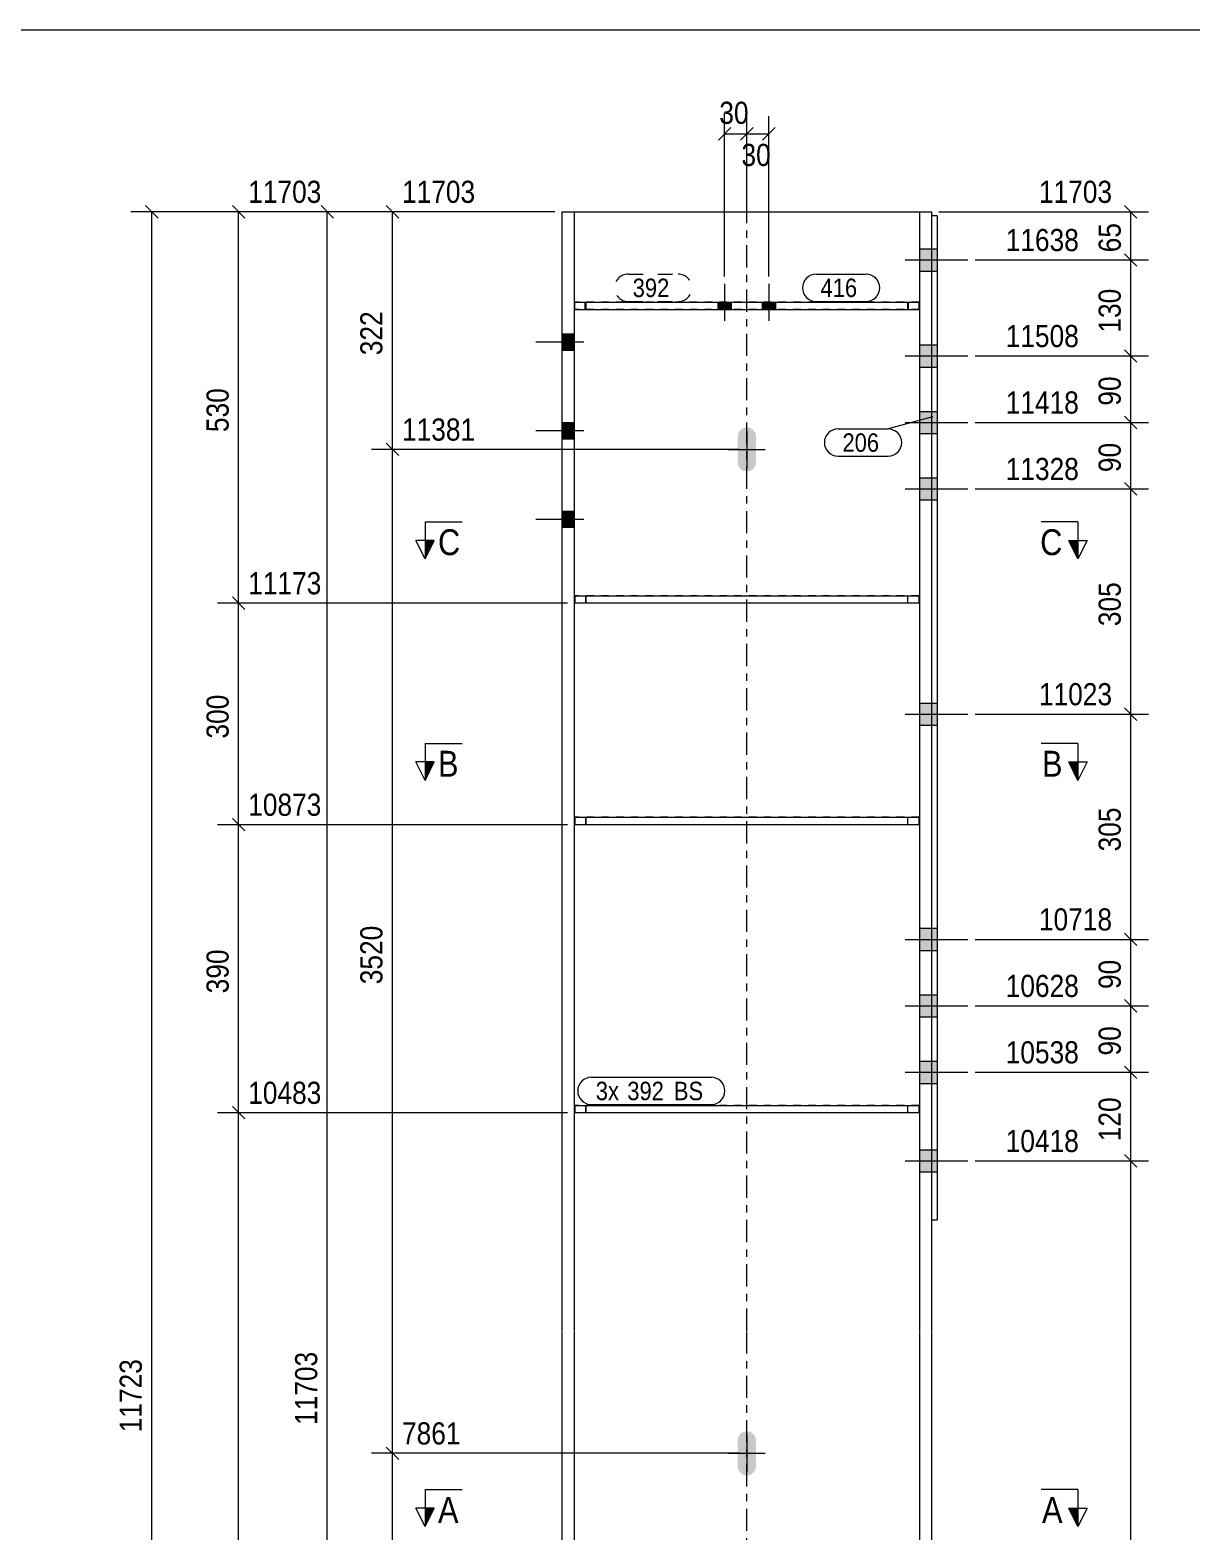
# Model space of a CAD drawing. Header units: millimetres. Extents: x 2 to 579, y 1 to 405.
# Drawn here: x 162.5 to 319.8, y 201.7 to 405 of the extents above; entities that cross this region are included whole.
import ezdxf

# ---------------------------------------------------------------- set-up
doc = ezdxf.new("R2010")
doc.units = ezdxf.units.MM
for name, pattern in [('XKITLINE00', [0]), ('XKITLINE01', [4, 1, -1, 1, -1]), ('XKITLINE02', [4, 2, -2]), ('XKITLINE03', [6, 3, -1, 1, -1])]:
    doc.linetypes.add(name, pattern=pattern)
for name, color, linetype, lineweight in [('Bolt', 3, 'Continuous', 0), ('Dimensions', 7, 'Continuous', 0), ('DrawingSheet', 5, 'Continuous', 0), ('Part', 2, 'Continuous', 0), ('PartMark', 7, 'Continuous', 0), ('Section', 6, 'Continuous', 0)]:
    doc.layers.add(name, color=color, linetype=linetype, lineweight=lineweight)
doc.styles.add('ARIAL', font='ARIAL.TTF')

# ---------------------------------------------------------------- blocks, each defined once
blk = doc.blocks.new('*A6')
at = {"layer": 'Bolt'}
for points in [[(259.61, 345.2), (259.13, 345.3), (258.73, 345.57), (258.46, 345.98), (258.36, 346.45), (258.36, 349.95), (258.46, 350.43), (258.73, 350.84), (259.13, 351.11), (259.61, 351.2), (260.09, 351.11), (260.49, 350.84), (260.77, 350.43), (260.86, 349.95), (260.86, 346.45), (260.77, 345.98), (260.49, 345.57), (260.09, 345.3)], [(259.61, 209.26), (259.13, 209.35), (258.73, 209.62), (258.46, 210.03), (258.36, 210.51), (258.36, 214.01), (258.46, 214.49), (258.73, 214.89), (259.13, 215.16), (259.61, 215.26), (260.09, 215.16), (260.49, 214.89), (260.77, 214.49), (260.86, 214.01), (260.86, 210.51), (260.77, 210.03), (260.49, 209.62), (260.09, 209.35)]]:
    blk.add_hatch(color=3, dxfattribs=at).paths.add_polyline_path(points, flags=17)
at = {"layer": 'Bolt', "color": 3, "linetype": 'XKITLINE00', "lineweight": 0}
for p, q in [((259.61, 350.7), (259.61, 345.7)), ((257.11, 348.2), (262.11, 348.2)), ((259.61, 214.76), (259.61, 209.76)), ((257.11, 212.26), (262.11, 212.26))]:
    blk.add_line(p, q, dxfattribs=at)
blk = doc.blocks.new('*A7')
at = {"layer": 'Bolt'}
for points in [[(236.21, 361.61), (234.61, 361.61), (234.61, 363.81), (236.21, 363.81)], [(236.21, 361.61), (234.61, 361.61), (234.61, 363.81), (236.21, 363.81)], [(236.21, 349.61), (234.61, 349.61), (234.61, 351.81), (236.21, 351.81)], [(236.21, 349.61), (234.61, 349.61), (234.61, 351.81), (236.21, 351.81)], [(236.21, 337.61), (234.61, 337.61), (234.61, 339.81), (236.21, 339.81)], [(236.21, 337.61), (234.61, 337.61), (234.61, 339.81), (236.21, 339.81)]]:
    blk.add_hatch(color=3, dxfattribs=at).paths.add_polyline_path(points, flags=17)
at = {"layer": 'Bolt', "color": 3, "linetype": 'XKITLINE00', "lineweight": 0}
for p, q in [((237.56, 362.71), (231.06, 362.71)), ((237.56, 362.71), (231.06, 362.71)), ((236.21, 363.81), (234.61, 363.81)), ((236.21, 363.81), (234.61, 363.81)), ((236.21, 361.61), (234.61, 361.61)), ((236.21, 361.61), (234.61, 361.61)), ((236.21, 351.81), (234.61, 351.81)), ((236.21, 351.81), (234.61, 351.81)), ((237.56, 350.71), (231.06, 350.71)), ((237.56, 350.71), (231.06, 350.71)), ((236.21, 349.61), (234.61, 349.61)), ((236.21, 349.61), (234.61, 349.61)), ((236.21, 339.81), (234.61, 339.81)), ((236.21, 339.81), (234.61, 339.81)), ((237.56, 338.71), (231.06, 338.71)), ((237.56, 338.71), (231.06, 338.71)), ((236.21, 337.61), (234.61, 337.61)), ((236.21, 337.61), (234.61, 337.61))]:
    blk.add_line(p, q, dxfattribs=at)
blk = doc.blocks.new('*A8')
at = {"layer": 'Bolt'}
for points in [[(284.61, 372.36), (283.01, 372.36), (283.01, 375.36), (284.61, 375.36)], [(284.61, 372.36), (283.01, 372.36), (283.01, 375.36), (284.61, 375.36)], [(285.41, 372.36), (284.61, 372.36), (284.61, 375.36), (285.41, 375.36)], [(285.41, 372.36), (284.61, 372.36), (284.61, 375.36), (285.41, 375.36)], [(284.61, 359.36), (283.01, 359.36), (283.01, 362.36), (284.61, 362.36)], [(284.61, 359.36), (283.01, 359.36), (283.01, 362.36), (284.61, 362.36)], [(285.41, 359.36), (284.61, 359.36), (284.61, 362.36), (285.41, 362.36)], [(285.41, 359.36), (284.61, 359.36), (284.61, 362.36), (285.41, 362.36)], [(284.61, 350.36), (283.01, 350.36), (283.01, 353.36), (284.61, 353.36)], [(284.61, 350.36), (283.01, 350.36), (283.01, 353.36), (284.61, 353.36)], [(285.41, 350.36), (284.61, 350.36), (284.61, 353.36), (285.41, 353.36)], [(285.41, 350.36), (284.61, 350.36), (284.61, 353.36), (285.41, 353.36)], [(284.61, 341.36), (283.01, 341.36), (283.01, 344.36), (284.61, 344.36)], [(284.61, 341.36), (283.01, 341.36), (283.01, 344.36), (284.61, 344.36)], [(285.41, 341.36), (284.61, 341.36), (284.61, 344.36), (285.41, 344.36)], [(285.41, 341.36), (284.61, 341.36), (284.61, 344.36), (285.41, 344.36)], [(284.61, 310.86), (283.01, 310.86), (283.01, 313.86), (284.61, 313.86)], [(284.61, 310.86), (283.01, 310.86), (283.01, 313.86), (284.61, 313.86)], [(285.41, 310.86), (284.61, 310.86), (284.61, 313.86), (285.41, 313.86)], [(285.41, 310.86), (284.61, 310.86), (284.61, 313.86), (285.41, 313.86)], [(284.61, 280.36), (283.01, 280.36), (283.01, 283.36), (284.61, 283.36)], [(284.61, 280.36), (283.01, 280.36), (283.01, 283.36), (284.61, 283.36)], [(285.41, 280.36), (284.61, 280.36), (284.61, 283.36), (285.41, 283.36)], [(285.41, 280.36), (284.61, 280.36), (284.61, 283.36), (285.41, 283.36)], [(284.61, 271.36), (283.01, 271.36), (283.01, 274.36), (284.61, 274.36)], [(284.61, 271.36), (283.01, 271.36), (283.01, 274.36), (284.61, 274.36)], [(285.41, 271.36), (284.61, 271.36), (284.61, 274.36), (285.41, 274.36)], [(285.41, 271.36), (284.61, 271.36), (284.61, 274.36), (285.41, 274.36)], [(284.61, 262.36), (283.01, 262.36), (283.01, 265.36), (284.61, 265.36)], [(284.61, 262.36), (283.01, 262.36), (283.01, 265.36), (284.61, 265.36)], [(285.41, 262.36), (284.61, 262.36), (284.61, 265.36), (285.41, 265.36)], [(285.41, 262.36), (284.61, 262.36), (284.61, 265.36), (285.41, 265.36)], [(284.61, 250.36), (283.01, 250.36), (283.01, 253.36), (284.61, 253.36)], [(284.61, 250.36), (283.01, 250.36), (283.01, 253.36), (284.61, 253.36)], [(285.41, 250.36), (284.61, 250.36), (284.61, 253.36), (285.41, 253.36)], [(285.41, 250.36), (284.61, 250.36), (284.61, 253.36), (285.41, 253.36)]]:
    blk.add_hatch(color=3, dxfattribs=at).paths.add_polyline_path(points, flags=17)
at = {"layer": 'Bolt', "color": 3, "linetype": 'XKITLINE00', "lineweight": 0}
for p, q in [((283.01, 375.36), (284.61, 375.36)), ((283.01, 375.36), (284.61, 375.36)), ((284.61, 375.36), (285.41, 375.36)), ((284.61, 375.36), (285.41, 375.36)), ((281.06, 373.86), (289.56, 373.86)), ((281.06, 373.86), (289.56, 373.86)), ((283.01, 372.36), (284.61, 372.36)), ((283.01, 372.36), (284.61, 372.36)), ((284.61, 372.36), (285.41, 372.36)), ((284.61, 372.36), (285.41, 372.36)), ((283.01, 362.36), (284.61, 362.36)), ((283.01, 362.36), (284.61, 362.36)), ((284.61, 362.36), (285.41, 362.36)), ((284.61, 362.36), (285.41, 362.36)), ((281.06, 360.86), (289.56, 360.86)), ((281.06, 360.86), (289.56, 360.86)), ((283.01, 359.36), (284.61, 359.36)), ((283.01, 359.36), (284.61, 359.36)), ((284.61, 359.36), (285.41, 359.36)), ((284.61, 359.36), (285.41, 359.36)), ((281.06, 351.86), (289.56, 351.86)), ((281.06, 351.86), (289.56, 351.86)), ((283.01, 353.36), (284.61, 353.36)), ((283.01, 353.36), (284.61, 353.36)), ((284.61, 353.36), (285.41, 353.36)), ((284.61, 353.36), (285.41, 353.36)), ((283.01, 350.36), (284.61, 350.36)), ((283.01, 350.36), (284.61, 350.36)), ((284.61, 350.36), (285.41, 350.36)), ((284.61, 350.36), (285.41, 350.36)), ((283.01, 344.36), (284.61, 344.36)), ((283.01, 344.36), (284.61, 344.36)), ((284.61, 344.36), (285.41, 344.36)), ((284.61, 344.36), (285.41, 344.36)), ((281.06, 342.86), (289.56, 342.86)), ((281.06, 342.86), (289.56, 342.86)), ((283.01, 341.36), (284.61, 341.36)), ((283.01, 341.36), (284.61, 341.36)), ((284.61, 341.36), (285.41, 341.36)), ((284.61, 341.36), (285.41, 341.36)), ((283.01, 313.86), (284.61, 313.86)), ((283.01, 313.86), (284.61, 313.86)), ((284.61, 313.86), (285.41, 313.86)), ((284.61, 313.86), (285.41, 313.86)), ((281.06, 312.36), (289.56, 312.36)), ((281.06, 312.36), (289.56, 312.36)), ((283.01, 310.86), (284.61, 310.86)), ((283.01, 310.86), (284.61, 310.86)), ((284.61, 310.86), (285.41, 310.86)), ((284.61, 310.86), (285.41, 310.86)), ((283.01, 283.36), (284.61, 283.36)), ((283.01, 283.36), (284.61, 283.36)), ((284.61, 283.36), (285.41, 283.36)), ((284.61, 283.36), (285.41, 283.36)), ((281.06, 281.86), (289.56, 281.86)), ((281.06, 281.86), (289.56, 281.86)), ((283.01, 280.36), (284.61, 280.36)), ((283.01, 280.36), (284.61, 280.36)), ((284.61, 280.36), (285.41, 280.36)), ((284.61, 280.36), (285.41, 280.36)), ((281.06, 272.86), (289.56, 272.86)), ((281.06, 272.86), (289.56, 272.86)), ((283.01, 274.36), (284.61, 274.36)), ((283.01, 274.36), (284.61, 274.36)), ((284.61, 274.36), (285.41, 274.36)), ((284.61, 274.36), (285.41, 274.36)), ((283.01, 271.36), (284.61, 271.36)), ((283.01, 271.36), (284.61, 271.36)), ((284.61, 271.36), (285.41, 271.36)), ((284.61, 271.36), (285.41, 271.36)), ((283.01, 265.36), (284.61, 265.36)), ((283.01, 265.36), (284.61, 265.36)), ((284.61, 265.36), (285.41, 265.36)), ((284.61, 265.36), (285.41, 265.36)), ((281.06, 263.86), (289.56, 263.86)), ((281.06, 263.86), (289.56, 263.86)), ((283.01, 262.36), (284.61, 262.36)), ((283.01, 262.36), (284.61, 262.36)), ((284.61, 262.36), (285.41, 262.36)), ((284.61, 262.36), (285.41, 262.36)), ((283.01, 253.36), (284.61, 253.36)), ((283.01, 253.36), (284.61, 253.36)), ((284.61, 253.36), (285.41, 253.36)), ((284.61, 253.36), (285.41, 253.36)), ((281.06, 251.86), (289.56, 251.86)), ((281.06, 251.86), (289.56, 251.86)), ((283.01, 250.36), (284.61, 250.36)), ((283.01, 250.36), (284.61, 250.36)), ((284.61, 250.36), (285.41, 250.36)), ((284.61, 250.36), (285.41, 250.36))]:
    blk.add_line(p, q, dxfattribs=at)
blk = doc.blocks.new('*A10')
at = {"layer": 'Bolt'}
for points in [[(255.71, 367.14), (255.71, 368.14), (257.51, 368.14), (257.51, 367.14)], [(255.71, 367.14), (255.71, 368.14), (257.51, 368.14), (257.51, 367.14)], [(261.71, 367.14), (261.71, 368.14), (263.51, 368.14), (263.51, 367.14)], [(261.71, 367.14), (261.71, 368.14), (263.51, 368.14), (263.51, 367.14)]]:
    blk.add_hatch(color=3, dxfattribs=at).paths.add_polyline_path(points, flags=17)
at = {"layer": 'Bolt', "color": 3, "linetype": 'XKITLINE00', "lineweight": 0}
for p, q in [((256.61, 370.64), (256.61, 365.64)), ((256.61, 370.64), (256.61, 365.64)), ((262.61, 370.64), (262.61, 365.64)), ((262.61, 370.64), (262.61, 365.64)), ((255.71, 368.14), (255.71, 367.14)), ((255.71, 368.14), (255.71, 367.14)), ((257.51, 368.14), (257.51, 367.14)), ((257.51, 368.14), (257.51, 367.14)), ((261.71, 368.14), (261.71, 367.14)), ((261.71, 368.14), (261.71, 367.14)), ((263.51, 368.14), (263.51, 367.14)), ((263.51, 368.14), (263.51, 367.14))]:
    blk.add_line(p, q, dxfattribs=at)
blk = doc.blocks.new('*A15')
at = {"layer": 'Part', "color": 7, "linetype": 'XKITLINE03', "lineweight": 0}
for p, q in [((259.61, 228.86), (259.61, 390.39)), ((259.61, 165.76), (259.61, 228.76))]:
    blk.add_line(p, q, dxfattribs=at)
at = {"layer": 'Part', "color": 2, "linetype": 'XKITLINE00', "lineweight": 0}
for p, q in [((234.61, 228.86), (234.61, 380.39)), ((234.61, 380.39), (284.61, 380.39)), ((236.21, 380.39), (236.21, 368.14)), ((283.01, 380.39), (283.01, 368.14)), ((284.61, 380.39), (284.61, 379.86)), ((236.21, 367.14), (236.21, 228.86)), ((283.01, 367.14), (283.01, 228.86)), ((284.61, 243.86), (284.61, 228.86)), ((234.61, 165.76), (234.61, 228.76)), ((236.21, 228.76), (236.21, 197.34)), ((283.01, 228.76), (283.01, 197.34)), ((284.61, 228.76), (284.61, 165.76))]:
    blk.add_line(p, q, dxfattribs=at)
at = {"layer": 'Part', "color": 7, "linetype": 'XKITLINE01', "lineweight": 0}
for p, q in [((284.61, 379.86), (284.61, 243.86)), ((236.21, 368.14), (236.21, 367.14)), ((283.01, 368.14), (283.01, 367.14))]:
    blk.add_line(p, q, dxfattribs=at)
blk = doc.blocks.new('*A16')
at = {"layer": 'Part', "color": 2, "linetype": 'XKITLINE00', "lineweight": 0}
for p, q in [((285.41, 379.86), (284.61, 379.86)), ((284.61, 379.86), (284.61, 243.86)), ((285.41, 379.86), (285.41, 243.86)), ((284.61, 243.86), (285.41, 243.86))]:
    blk.add_line(p, q, dxfattribs=at)
blk = doc.blocks.new('*A18')
at = {"layer": 'Part', "color": 7, "linetype": 'XKITLINE01', "lineweight": 0}
for p, q in [((282.91, 259.38), (236.31, 259.38)), ((236.31, 258.38), (236.31, 259.38)), ((282.91, 258.38), (236.31, 258.38)), ((237.81, 259.38), (237.81, 258.38)), ((281.41, 258.38), (281.41, 259.38)), ((282.91, 259.38), (282.91, 258.38))]:
    blk.add_line(p, q, dxfattribs=at)
blk = doc.blocks.new('*A19')
at = {"layer": 'Part', "color": 2, "linetype": 'XKITLINE00', "lineweight": 0}
for p, q in [((236.31, 259.38), (282.91, 259.38)), ((236.31, 259.38), (236.31, 258.38)), ((282.91, 258.38), (236.31, 258.38)), ((282.91, 259.38), (282.91, 258.38))]:
    blk.add_line(p, q, dxfattribs=at)
at = {"layer": 'Part', "color": 7, "linetype": 'XKITLINE01', "lineweight": 0}
for p, q in [((237.81, 258.38), (237.81, 259.38)), ((281.41, 258.38), (281.41, 259.38))]:
    blk.add_line(p, q, dxfattribs=at)
blk = doc.blocks.new('*A20')
at = {"layer": 'Part', "color": 7, "linetype": 'XKITLINE01', "lineweight": 0}
for p, q in [((282.91, 298.39), (236.31, 298.39)), ((236.31, 297.39), (236.31, 298.39)), ((282.91, 297.39), (236.31, 297.39)), ((237.81, 298.39), (237.81, 297.39)), ((281.41, 297.39), (281.41, 298.39)), ((282.91, 298.39), (282.91, 297.39))]:
    blk.add_line(p, q, dxfattribs=at)
blk = doc.blocks.new('*A21')
at = {"layer": 'Part', "color": 2, "linetype": 'XKITLINE00', "lineweight": 0}
for p, q in [((236.31, 298.39), (282.91, 298.39)), ((236.31, 298.39), (236.31, 297.39)), ((282.91, 297.39), (236.31, 297.39)), ((282.91, 298.39), (282.91, 297.39))]:
    blk.add_line(p, q, dxfattribs=at)
at = {"layer": 'Part', "color": 7, "linetype": 'XKITLINE01', "lineweight": 0}
for p, q in [((237.81, 297.39), (237.81, 298.39)), ((281.41, 297.39), (281.41, 298.39))]:
    blk.add_line(p, q, dxfattribs=at)
blk = doc.blocks.new('*A22')
at = {"layer": 'Part', "color": 7, "linetype": 'XKITLINE01', "lineweight": 0}
for p, q in [((282.91, 328.39), (236.31, 328.39)), ((236.31, 327.39), (236.31, 328.39)), ((282.91, 327.39), (236.31, 327.39)), ((237.81, 328.39), (237.81, 327.39)), ((281.41, 327.39), (281.41, 328.39)), ((282.91, 328.39), (282.91, 327.39))]:
    blk.add_line(p, q, dxfattribs=at)
blk = doc.blocks.new('*A23')
at = {"layer": 'Part', "color": 2, "linetype": 'XKITLINE00', "lineweight": 0}
for p, q in [((236.31, 328.39), (282.91, 328.39)), ((236.31, 328.39), (236.31, 327.39)), ((282.91, 327.39), (236.31, 327.39)), ((282.91, 328.39), (282.91, 327.39))]:
    blk.add_line(p, q, dxfattribs=at)
at = {"layer": 'Part', "color": 7, "linetype": 'XKITLINE01', "lineweight": 0}
for p, q in [((237.81, 327.39), (237.81, 328.39)), ((281.41, 327.39), (281.41, 328.39))]:
    blk.add_line(p, q, dxfattribs=at)
blk = doc.blocks.new('*A24')
at = {"layer": 'Part', "color": 7, "linetype": 'XKITLINE01', "lineweight": 0}
for p, q in [((282.91, 368.14), (236.31, 368.14)), ((236.31, 367.14), (236.31, 368.14)), ((237.81, 368.14), (237.81, 367.14)), ((281.41, 367.14), (281.41, 368.14)), ((282.91, 368.14), (282.91, 367.14)), ((282.91, 367.14), (236.31, 367.14))]:
    blk.add_line(p, q, dxfattribs=at)
blk = doc.blocks.new('*A25')
at = {"layer": 'Part', "color": 2, "linetype": 'XKITLINE00', "lineweight": 0}
for p, q in [((236.21, 368.14), (283.01, 368.14)), ((236.21, 368.14), (236.21, 367.14)), ((283.01, 367.14), (283.01, 368.14)), ((236.21, 367.14), (283.01, 367.14))]:
    blk.add_line(p, q, dxfattribs=at)
at = {"layer": 'Part', "color": 7, "linetype": 'XKITLINE01', "lineweight": 0}
for p, q in [((237.71, 367.14), (237.71, 368.14)), ((281.51, 367.14), (281.51, 368.14))]:
    blk.add_line(p, q, dxfattribs=at)
blk = doc.blocks.new('*A70')
at = {"layer": 'DrawingSheet', "color": 5, "linetype": 'XKITLINE00', "lineweight": 0}
blk.add_line((579, 405), (5, 405), dxfattribs=at)
blk = doc.blocks.new('*A78')
at = {"layer": 'Dimensions', "color": 7, "linetype": 'XKITLINE00', "lineweight": 0}
for p, q in [((233.61, 380.39), (187.93, 380.39)), ((189.94, 381.23), (191.63, 379.54)), ((190.78, 327.39), (190.78, 380.39)), ((235.31, 327.39), (187.93, 327.39)), ((189.94, 328.23), (191.63, 326.54))]:
    blk.add_line(p, q, dxfattribs=at)
at = {"layer": 'Dimensions', "color": 3}
for p in [(190.78, 380.39), (190.78, 327.39)]:
    blk.add_point(p, dxfattribs=at)
at = {"layer": 'Dimensions', "color": 3, "style": 'ARIAL', "width": 0.85}
blk.add_text('11703', height=3, dxfattribs=at).set_placement((192.08, 381.59))
blk.add_text('530', height=3, rotation=90.0002, dxfattribs=at).set_placement((189.43, 350.55))
blk = doc.blocks.new('*A79')
at = {"layer": 'Dimensions', "color": 7, "linetype": 'XKITLINE00', "lineweight": 0}
for p, q in [((233.61, 380.39), (208.76, 380.39)), ((210.76, 381.23), (212.46, 379.54)), ((211.61, 348.2), (211.61, 380.39)), ((258.61, 348.2), (208.76, 348.2)), ((210.76, 349.05), (212.46, 347.36))]:
    blk.add_line(p, q, dxfattribs=at)
at = {"layer": 'Dimensions', "color": 3}
for p in [(211.61, 380.39), (211.61, 348.2)]:
    blk.add_point(p, dxfattribs=at)
at = {"layer": 'Dimensions', "color": 3, "style": 'ARIAL', "width": 0.85}
blk.add_text('11703', height=3, dxfattribs=at).set_placement((212.91, 381.59))
blk.add_text('322', height=3, rotation=90.0002, dxfattribs=at).set_placement((210.26, 360.96))
blk = doc.blocks.new('*A80')
at = {"layer": 'Dimensions', "color": 7, "linetype": 'XKITLINE00', "lineweight": 0}
for p, q in [((310.76, 282.71), (312.46, 281.01)), ((290.56, 281.86), (314.01, 281.86)), ((311.61, 272.86), (311.61, 281.86)), ((290.56, 272.86), (314.01, 272.86)), ((310.76, 273.71), (312.46, 272.01))]:
    blk.add_line(p, q, dxfattribs=at)
at = {"layer": 'Dimensions', "color": 3}
for p in [(311.61, 281.86), (311.61, 272.86)]:
    blk.add_point(p, dxfattribs=at)
at = {"layer": 'Dimensions', "color": 3, "style": 'ARIAL', "width": 0.85}
blk.add_text('10718', height=3, dxfattribs=at).set_placement((299.18, 283.06))
blk.add_text('90', height=3, rotation=90.0002, dxfattribs=at).set_placement((310.26, 275.13))
blk = doc.blocks.new('*A81')
at = {"layer": 'Dimensions', "color": 7, "linetype": 'XKITLINE00', "lineweight": 0}
for p, q in [((310.76, 313.21), (312.46, 311.51)), ((290.56, 312.36), (314.01, 312.36)), ((311.61, 281.86), (311.61, 312.36)), ((310.76, 282.71), (312.46, 281.01)), ((290.56, 281.86), (314.01, 281.86))]:
    blk.add_line(p, q, dxfattribs=at)
at = {"layer": 'Dimensions', "color": 3}
for p in [(311.61, 312.36), (311.61, 281.86)]:
    blk.add_point(p, dxfattribs=at)
at = {"layer": 'Dimensions', "color": 3, "style": 'ARIAL', "width": 0.85}
blk.add_text('11023', height=3, dxfattribs=at).set_placement((299.18, 313.56))
blk.add_text('305', height=3, rotation=90.0002, dxfattribs=at).set_placement((310.26, 293.77))
blk = doc.blocks.new('*A82')
at = {"layer": 'Dimensions', "color": 7, "linetype": 'XKITLINE00', "lineweight": 0}
for p, q in [((310.76, 343.71), (312.46, 342.01)), ((290.56, 342.86), (314.01, 342.86)), ((311.61, 312.36), (311.61, 342.86)), ((310.76, 313.21), (312.46, 311.51)), ((290.56, 312.36), (314.01, 312.36))]:
    blk.add_line(p, q, dxfattribs=at)
at = {"layer": 'Dimensions', "color": 3}
for p in [(311.61, 342.86), (311.61, 312.36)]:
    blk.add_point(p, dxfattribs=at)
at = {"layer": 'Dimensions', "color": 3, "style": 'ARIAL', "width": 0.85}
blk.add_text('11328', height=3, dxfattribs=at).set_placement((294.68, 344.06))
blk.add_text('305', height=3, rotation=90.0002, dxfattribs=at).set_placement((310.26, 324.27))
blk = doc.blocks.new('*A83')
at = {"layer": 'Dimensions', "color": 7, "linetype": 'XKITLINE00', "lineweight": 0}
for p, q in [((290.56, 351.86), (314.01, 351.86)), ((310.76, 352.71), (312.46, 351.01)), ((311.61, 342.86), (311.61, 351.86)), ((310.76, 343.71), (312.46, 342.01)), ((290.56, 342.86), (314.01, 342.86))]:
    blk.add_line(p, q, dxfattribs=at)
at = {"layer": 'Dimensions', "color": 3}
for p in [(311.61, 351.86), (311.61, 342.86)]:
    blk.add_point(p, dxfattribs=at)
at = {"layer": 'Dimensions', "color": 3, "style": 'ARIAL', "width": 0.85}
blk.add_text('11418', height=3, dxfattribs=at).set_placement((294.68, 353.06))
blk.add_text('90', height=3, rotation=90.0002, dxfattribs=at).set_placement((310.26, 345.13))
blk = doc.blocks.new('*A84')
at = {"layer": 'Dimensions', "color": 7, "linetype": 'XKITLINE00', "lineweight": 0}
for p, q in [((290.56, 360.86), (314.01, 360.86)), ((310.76, 361.71), (312.46, 360.01)), ((311.61, 351.86), (311.61, 360.86)), ((290.56, 351.86), (314.01, 351.86)), ((310.76, 352.71), (312.46, 351.01))]:
    blk.add_line(p, q, dxfattribs=at)
at = {"layer": 'Dimensions', "color": 3}
for p in [(311.61, 360.86), (311.61, 351.86)]:
    blk.add_point(p, dxfattribs=at)
at = {"layer": 'Dimensions', "color": 3, "style": 'ARIAL', "width": 0.85}
blk.add_text('11508', height=3, dxfattribs=at).set_placement((294.68, 362.06))
blk.add_text('90', height=3, rotation=90.0002, dxfattribs=at).set_placement((310.26, 354.13))
blk = doc.blocks.new('*A85')
at = {"layer": 'Dimensions', "color": 7, "linetype": 'XKITLINE00', "lineweight": 0}
for p, q in [((310.76, 374.71), (312.46, 373.01)), ((290.56, 373.86), (314.01, 373.86)), ((311.61, 360.86), (311.61, 373.86)), ((290.56, 360.86), (314.01, 360.86)), ((310.76, 361.71), (312.46, 360.01))]:
    blk.add_line(p, q, dxfattribs=at)
at = {"layer": 'Dimensions', "color": 3}
for p in [(311.61, 373.86), (311.61, 360.86)]:
    blk.add_point(p, dxfattribs=at)
at = {"layer": 'Dimensions', "color": 3, "style": 'ARIAL', "width": 0.85}
blk.add_text('11638', height=3, dxfattribs=at).set_placement((294.68, 375.06))
blk.add_text('130', height=3, rotation=90.0002, dxfattribs=at).set_placement((310.26, 364.02))
blk = doc.blocks.new('*A86')
at = {"layer": 'Dimensions', "color": 7, "linetype": 'XKITLINE00', "lineweight": 0}
for p, q in [((285.61, 380.39), (314.01, 380.39)), ((310.76, 381.23), (312.46, 379.54)), ((311.61, 373.86), (311.61, 380.39)), ((310.76, 374.71), (312.46, 373.01)), ((290.56, 373.86), (314.01, 373.86))]:
    blk.add_line(p, q, dxfattribs=at)
at = {"layer": 'Dimensions', "color": 3}
for p in [(311.61, 380.39), (311.61, 373.86)]:
    blk.add_point(p, dxfattribs=at)
at = {"layer": 'Dimensions', "color": 3, "style": 'ARIAL', "width": 0.85}
blk.add_text('11703', height=3, dxfattribs=at).set_placement((299.18, 381.59))
blk.add_text('65', height=3, rotation=90.0002, dxfattribs=at).set_placement((310.26, 374.9))
blk = doc.blocks.new('*A89')
at = {"layer": 'Dimensions', "color": 7, "linetype": 'XKITLINE00', "lineweight": 0}
for p, q in [((256.61, 371.64), (256.61, 393.79)), ((259.61, 381.39), (259.61, 393.79)), ((257.46, 391.78), (255.76, 390.09)), ((256.61, 390.94), (259.61, 390.94)), ((260.46, 391.78), (258.76, 390.09))]:
    blk.add_line(p, q, dxfattribs=at)
at = {"layer": 'Dimensions', "color": 3}
for p in [(256.61, 390.94), (259.61, 390.94)]:
    blk.add_point(p, dxfattribs=at)
at = {"layer": 'Dimensions', "color": 3, "style": 'ARIAL', "width": 0.85}
blk.add_text('30', height=3, dxfattribs=at).set_placement((255.89, 392.29))
blk = doc.blocks.new('*A90')
at = {"layer": 'Dimensions', "color": 7, "linetype": 'XKITLINE00', "lineweight": 0}
for p, q in [((259.61, 381.39), (259.61, 393.34)), ((262.61, 371.64), (262.61, 393.34)), ((260.46, 391.78), (258.76, 390.09)), ((259.61, 390.94), (262.61, 390.94)), ((263.46, 391.78), (261.76, 390.09))]:
    blk.add_line(p, q, dxfattribs=at)
at = {"layer": 'Dimensions', "color": 3}
for p in [(259.61, 390.94), (262.61, 390.94)]:
    blk.add_point(p, dxfattribs=at)
at = {"layer": 'Dimensions', "color": 3, "style": 'ARIAL', "width": 0.85}
blk.add_text('30', height=3, dxfattribs=at).set_placement((258.89, 386.59))
blk = doc.blocks.new('*A92')
at = {"layer": 'PartMark', "color": 7, "linetype": 'XKITLINE00', "lineweight": 0}
for p, q in [((269, 371.94), (275.76, 371.94)), ((269, 368.24), (275.76, 368.24))]:
    blk.add_line(p, q, dxfattribs=at)
for centre, start, end in [((269, 370.09), 90, 270), ((275.76, 370.09), 270, 90)]:
    blk.add_arc(centre, 1.85, start, end, dxfattribs=at)
at = {"layer": 'PartMark', "color": 3, "style": 'ARIAL', "width": 0.85}
blk.add_text('416', height=2.5, dxfattribs=at).set_placement((269.6, 368.84))
blk = doc.blocks.new('*A93')
at = {"layer": 'PartMark', "color": 7, "linetype": 'XKITLINE02', "lineweight": 0}
for p, q in [((243.56, 371.94), (250.32, 371.94)), ((243.56, 368.24), (250.32, 368.24))]:
    blk.add_line(p, q, dxfattribs=at)
for centre, start, end in [((243.56, 370.09), 90, 270), ((250.32, 370.09), 270, 90)]:
    blk.add_arc(centre, 1.85, start, end, dxfattribs=at)
at = {"layer": 'PartMark', "color": 3, "style": 'ARIAL', "width": 0.85}
blk.add_text('392', height=2.5, dxfattribs=at).set_placement((244.16, 368.84))
blk = doc.blocks.new('*A95')
at = {"layer": 'PartMark', "color": 7, "linetype": 'XKITLINE00', "lineweight": 0}
for p, q in [((284.8, 352.63), (278.74, 350.98)), ((271.97, 350.98), (278.74, 350.98)), ((271.97, 347.28), (278.74, 347.28))]:
    blk.add_line(p, q, dxfattribs=at)
for centre, start, end in [((271.97, 349.13), 90, 270), ((278.74, 349.13), 270, 90)]:
    blk.add_arc(centre, 1.85, start, end, dxfattribs=at)
at = {"layer": 'PartMark', "color": 3, "style": 'ARIAL', "width": 0.85}
blk.add_text('206', height=2.5, dxfattribs=at).set_placement((272.57, 347.88))
blk = doc.blocks.new('*A99')
at = {"layer": 'PartMark', "color": 7, "linetype": 'XKITLINE00', "lineweight": 0}
for p, q in [((238.56, 263.18), (254.79, 263.18)), ((238.56, 259.48), (254.79, 259.48))]:
    blk.add_line(p, q, dxfattribs=at)
for centre, start, end in [((238.56, 261.33), 90, 270), ((254.79, 261.33), 270, 90)]:
    blk.add_arc(centre, 1.85, start, end, dxfattribs=at)
at = {"layer": 'PartMark', "color": 3, "style": 'ARIAL', "width": 0.85}
for s, p in [('3x', (239.16, 260.08)), ('392', (243.43, 260.08)), ('BS', (249.74, 260.08))]:
    blk.add_text(s, height=2.5, dxfattribs=at).set_placement(p)
blk = doc.blocks.new('*A100')
at = {"layer": 'Section'}
for points in [[(217.29, 305.89), (216.04, 303.39), (216.04, 305.89)], [(304.47, 305.89), (304.47, 303.39), (303.22, 305.89)]]:
    blk.add_hatch(color=3, dxfattribs=at).paths.add_polyline_path(points, flags=17)
at = {"layer": 'Section', "color": 1, "linetype": 'XKITLINE00', "lineweight": 0}
for p, q in [((216.04, 308.39), (221.04, 308.39)), ((216.04, 308.39), (216.04, 303.39)), ((304.47, 308.39), (299.47, 308.39)), ((304.47, 308.39), (304.47, 303.39))]:
    blk.add_line(p, q, dxfattribs=at)
at = {"layer": 'Section', "color": 3, "linetype": 'XKITLINE00', "lineweight": 0}
for p, q in [((216.04, 303.39), (214.79, 305.89)), ((217.29, 305.89), (214.79, 305.89)), ((216.04, 303.39), (217.29, 305.89)), ((303.22, 305.89), (305.72, 305.89)), ((304.47, 303.39), (303.22, 305.89)), ((305.72, 305.89), (304.47, 303.39))]:
    blk.add_line(p, q, dxfattribs=at)
at = {"layer": 'Section', "color": 7, "style": 'ARIAL', "width": 0.85}
for p in [(217.79, 303.89), (299.6, 303.89)]:
    blk.add_text('B', height=3.5, dxfattribs=at).set_placement(p)
blk = doc.blocks.new('*A102')
at = {"layer": 'Section'}
for points in [[(217.29, 335.89), (216.04, 333.39), (216.04, 335.89)], [(304.47, 335.89), (304.47, 333.39), (303.22, 335.89)]]:
    blk.add_hatch(color=3, dxfattribs=at).paths.add_polyline_path(points, flags=17)
at = {"layer": 'Section', "color": 1, "linetype": 'XKITLINE00', "lineweight": 0}
for p, q in [((216.04, 338.39), (221.04, 338.39)), ((216.04, 338.39), (216.04, 333.39)), ((304.47, 338.39), (299.47, 338.39)), ((304.47, 338.39), (304.47, 333.39))]:
    blk.add_line(p, q, dxfattribs=at)
at = {"layer": 'Section', "color": 3, "linetype": 'XKITLINE00', "lineweight": 0}
for p, q in [((216.04, 333.39), (214.79, 335.89)), ((217.29, 335.89), (214.79, 335.89)), ((216.04, 333.39), (217.29, 335.89)), ((303.22, 335.89), (305.72, 335.89)), ((304.47, 333.39), (303.22, 335.89)), ((305.72, 335.89), (304.47, 333.39))]:
    blk.add_line(p, q, dxfattribs=at)
at = {"layer": 'Section', "color": 7, "style": 'ARIAL', "width": 0.85}
for p in [(217.79, 333.89), (299.35, 333.89)]:
    blk.add_text('C', height=3.5, dxfattribs=at).set_placement(p)
blk = doc.blocks.new('*A103')
at = {"layer": 'Section'}
for points in [[(217.29, 204.84), (216.04, 202.34), (216.04, 204.84)], [(304.47, 204.84), (304.47, 202.34), (303.22, 204.84)]]:
    blk.add_hatch(color=3, dxfattribs=at).paths.add_polyline_path(points, flags=17)
at = {"layer": 'Section', "color": 1, "linetype": 'XKITLINE00', "lineweight": 0}
for p, q in [((216.04, 207.34), (221.04, 207.34)), ((216.04, 207.34), (216.04, 202.34)), ((304.47, 207.34), (299.47, 207.34)), ((304.47, 207.34), (304.47, 202.34))]:
    blk.add_line(p, q, dxfattribs=at)
at = {"layer": 'Section', "color": 3, "linetype": 'XKITLINE00', "lineweight": 0}
for p, q in [((216.04, 202.34), (214.79, 204.84)), ((217.29, 204.84), (214.79, 204.84)), ((216.04, 202.34), (217.29, 204.84)), ((303.22, 204.84), (305.72, 204.84)), ((304.47, 202.34), (303.22, 204.84)), ((305.72, 204.84), (304.47, 202.34))]:
    blk.add_line(p, q, dxfattribs=at)
at = {"layer": 'Section', "color": 7, "style": 'ARIAL', "width": 0.85}
for p in [(217.79, 202.84), (299.6, 202.84)]:
    blk.add_text('A', height=3.5, dxfattribs=at).set_placement(p)
blk = doc.blocks.new('*A105')
at = {"layer": 'Dimensions', "color": 7, "linetype": 'XKITLINE00', "lineweight": 0}
for p, q in [((233.61, 380.39), (176.17, 380.39)), ((178.17, 381.23), (179.87, 379.54)), ((179.02, 60.94), (179.02, 380.39))]:
    blk.add_line(p, q, dxfattribs=at)
at = {"layer": 'Dimensions', "color": 3}
blk.add_point((179.02, 380.39), dxfattribs=at)
at = {"layer": 'Dimensions', "color": 3, "style": 'ARIAL', "width": 0.85}
blk.add_text('11723', height=3, rotation=90.0002, dxfattribs=at).set_placement((177.67, 215.1))
blk = doc.blocks.new('*A107')
at = {"layer": 'Dimensions', "color": 7, "linetype": 'XKITLINE00', "lineweight": 0}
for p, q in [((233.61, 380.39), (199.93, 380.39)), ((201.94, 381.23), (203.63, 379.54)), ((202.78, 62.94), (202.78, 380.39))]:
    blk.add_line(p, q, dxfattribs=at)
at = {"layer": 'Dimensions', "color": 3}
blk.add_point((202.78, 380.39), dxfattribs=at)
at = {"layer": 'Dimensions', "color": 3, "style": 'ARIAL', "width": 0.85}
blk.add_text('11703', height=3, rotation=90.0002, dxfattribs=at).set_placement((201.43, 216.1))
blk = doc.blocks.new('*A108')
at = {"layer": 'Dimensions', "color": 7, "linetype": 'XKITLINE00', "lineweight": 0}
for p, q in [((235.31, 258.38), (187.93, 258.38)), ((189.94, 259.23), (191.63, 257.54)), ((190.78, 62.94), (190.78, 258.38)), ((189.94, 63.78), (191.63, 62.09)), ((233.61, 62.94), (187.93, 62.94))]:
    blk.add_line(p, q, dxfattribs=at)
at = {"layer": 'Dimensions', "color": 3}
for p in [(190.78, 258.38), (190.78, 62.94)]:
    blk.add_point(p, dxfattribs=at)
at = {"layer": 'Dimensions', "color": 3, "style": 'ARIAL', "width": 0.85}
blk.add_text('10483', height=3, dxfattribs=at).set_placement((192.08, 259.58))
blk.add_text('10483', height=3, rotation=90.0002, dxfattribs=at).set_placement((189.43, 155.1))
blk = doc.blocks.new('*A109')
at = {"layer": 'Dimensions', "color": 7, "linetype": 'XKITLINE00', "lineweight": 0}
for p, q in [((235.31, 297.39), (187.93, 297.39)), ((189.94, 298.23), (191.63, 296.54)), ((190.78, 258.38), (190.78, 297.39)), ((235.31, 258.38), (187.93, 258.38)), ((189.94, 259.23), (191.63, 257.54))]:
    blk.add_line(p, q, dxfattribs=at)
at = {"layer": 'Dimensions', "color": 3}
for p in [(190.78, 297.39), (190.78, 258.38)]:
    blk.add_point(p, dxfattribs=at)
at = {"layer": 'Dimensions', "color": 3, "style": 'ARIAL', "width": 0.85}
blk.add_text('10873', height=3, dxfattribs=at).set_placement((192.08, 298.59))
blk.add_text('390', height=3, rotation=90.0002, dxfattribs=at).set_placement((189.43, 274.55))
blk = doc.blocks.new('*A110')
at = {"layer": 'Dimensions', "color": 7, "linetype": 'XKITLINE00', "lineweight": 0}
for p, q in [((235.31, 327.39), (187.93, 327.39)), ((189.94, 328.23), (191.63, 326.54)), ((190.78, 297.39), (190.78, 327.39)), ((235.31, 297.39), (187.93, 297.39)), ((189.94, 298.23), (191.63, 296.54))]:
    blk.add_line(p, q, dxfattribs=at)
at = {"layer": 'Dimensions', "color": 3}
for p in [(190.78, 327.39), (190.78, 297.39)]:
    blk.add_point(p, dxfattribs=at)
at = {"layer": 'Dimensions', "color": 3, "style": 'ARIAL', "width": 0.85}
blk.add_text('11173', height=3, dxfattribs=at).set_placement((192.08, 328.59))
blk.add_text('300', height=3, rotation=90.0002, dxfattribs=at).set_placement((189.43, 309.05))
blk = doc.blocks.new('*A115')
at = {"layer": 'Dimensions', "color": 7, "linetype": 'XKITLINE00', "lineweight": 0}
for p, q in [((258.61, 212.26), (208.76, 212.26)), ((210.76, 213.11), (212.46, 211.41)), ((211.61, 182.26), (211.61, 212.26)), ((210.76, 183.11), (212.46, 181.41)), ((258.61, 182.26), (208.76, 182.26))]:
    blk.add_line(p, q, dxfattribs=at)
at = {"layer": 'Dimensions', "color": 3}
for p in [(211.61, 212.26), (211.61, 182.26)]:
    blk.add_point(p, dxfattribs=at)
at = {"layer": 'Dimensions', "color": 3, "style": 'ARIAL', "width": 0.85}
blk.add_text('7861', height=3, dxfattribs=at).set_placement((212.91, 213.46))
blk.add_text('300', height=3, rotation=90.0002, dxfattribs=at).set_placement((210.26, 193.92))
blk = doc.blocks.new('*A116')
at = {"layer": 'Dimensions', "color": 7, "linetype": 'XKITLINE00', "lineweight": 0}
for p, q in [((258.61, 348.2), (208.76, 348.2)), ((210.76, 349.05), (212.46, 347.36)), ((211.61, 212.26), (211.61, 348.2)), ((258.61, 212.26), (208.76, 212.26)), ((210.76, 213.11), (212.46, 211.41))]:
    blk.add_line(p, q, dxfattribs=at)
at = {"layer": 'Dimensions', "color": 3}
for p in [(211.61, 348.2), (211.61, 212.26)]:
    blk.add_point(p, dxfattribs=at)
at = {"layer": 'Dimensions', "color": 3, "style": 'ARIAL', "width": 0.85}
blk.add_text('11381', height=3, dxfattribs=at).set_placement((212.91, 349.4))
blk.add_text('3520', height=3, rotation=90.0002, dxfattribs=at).set_placement((210.26, 275.78))
blk = doc.blocks.new('*A117')
at = {"layer": 'Dimensions', "color": 7, "linetype": 'XKITLINE00', "lineweight": 0}
for p, q in [((310.76, 252.71), (312.46, 251.01)), ((290.56, 251.86), (314.01, 251.86)), ((311.61, 62.94), (311.61, 251.86)), ((311.61, 70.16), (311.61, 62.94)), ((311.11, 65.44), (311.61, 62.94)), ((312.11, 65.44), (311.61, 62.94)), ((310.76, 63.78), (312.46, 62.09)), ((285.61, 62.94), (314.01, 62.94)), ((285.61, 62.94), (314.01, 62.94))]:
    blk.add_line(p, q, dxfattribs=at)
at = {"layer": 'Dimensions', "color": 3}
for p in [(311.61, 251.86), (311.61, 62.94)]:
    blk.add_point(p, dxfattribs=at)
at = {"layer": 'Dimensions', "color": 7}
blk.add_point((311.61, 62.94), dxfattribs=at)
at = {"layer": 'Dimensions', "color": 3, "style": 'ARIAL', "width": 0.85}
blk.add_text('10418', height=3, dxfattribs=at).set_placement((294.68, 253.06))
for s, p in [('10418', (310.26, 151.83)), ('RD', (310.41, 64.38))]:
    blk.add_text(s, height=3, rotation=90.0002, dxfattribs=at).set_placement(p)
blk = doc.blocks.new('*A118')
at = {"layer": 'Dimensions', "color": 7, "linetype": 'XKITLINE00', "lineweight": 0}
for p, q in [((310.76, 264.71), (312.46, 263.01)), ((290.56, 263.86), (314.01, 263.86)), ((311.61, 251.86), (311.61, 263.86)), ((310.76, 252.71), (312.46, 251.01)), ((290.56, 251.86), (314.01, 251.86))]:
    blk.add_line(p, q, dxfattribs=at)
at = {"layer": 'Dimensions', "color": 3}
for p in [(311.61, 263.86), (311.61, 251.86)]:
    blk.add_point(p, dxfattribs=at)
at = {"layer": 'Dimensions', "color": 3, "style": 'ARIAL', "width": 0.85}
blk.add_text('10538', height=3, dxfattribs=at).set_placement((294.68, 265.06))
blk.add_text('120', height=3, rotation=90.0002, dxfattribs=at).set_placement((310.26, 254.52))
blk = doc.blocks.new('*A119')
at = {"layer": 'Dimensions', "color": 7, "linetype": 'XKITLINE00', "lineweight": 0}
for p, q in [((290.56, 272.86), (314.01, 272.86)), ((310.76, 273.71), (312.46, 272.01)), ((311.61, 263.86), (311.61, 272.86)), ((310.76, 264.71), (312.46, 263.01)), ((290.56, 263.86), (314.01, 263.86))]:
    blk.add_line(p, q, dxfattribs=at)
at = {"layer": 'Dimensions', "color": 3}
for p in [(311.61, 272.86), (311.61, 263.86)]:
    blk.add_point(p, dxfattribs=at)
at = {"layer": 'Dimensions', "color": 3, "style": 'ARIAL', "width": 0.85}
blk.add_text('10628', height=3, dxfattribs=at).set_placement((294.68, 274.06))
blk.add_text('90', height=3, rotation=90.0002, dxfattribs=at).set_placement((310.26, 266.13))

msp = doc.modelspace()

# ---------------------------------------------------------------- block references
at = {"lineweight": 0}
for name in ['*A70', '*A89', '*A90', '*A78', '*A79', '*A86', '*A105', '*A107', '*A16', '*A85', '*A8', '*A93', '*A10', '*A92', '*A25', '*A24', '*A84', '*A7', '*A83', '*A116', '*A95', '*A6', '*A82', '*A102', '*A110', '*A22', '*A23', '*A81', '*A100', '*A109', '*A20', '*A21', '*A80', '*A119', '*A118', '*A108', '*A99', '*A18', '*A19', '*A117', '*A115', '*A103']:
    msp.add_blockref(name, (0, 0), dxfattribs=at)
at = {"layer": 'Part', "lineweight": 0}
msp.add_blockref('*A15', (0, 0), dxfattribs=at)

doc.saveas('drawing.dxf')
